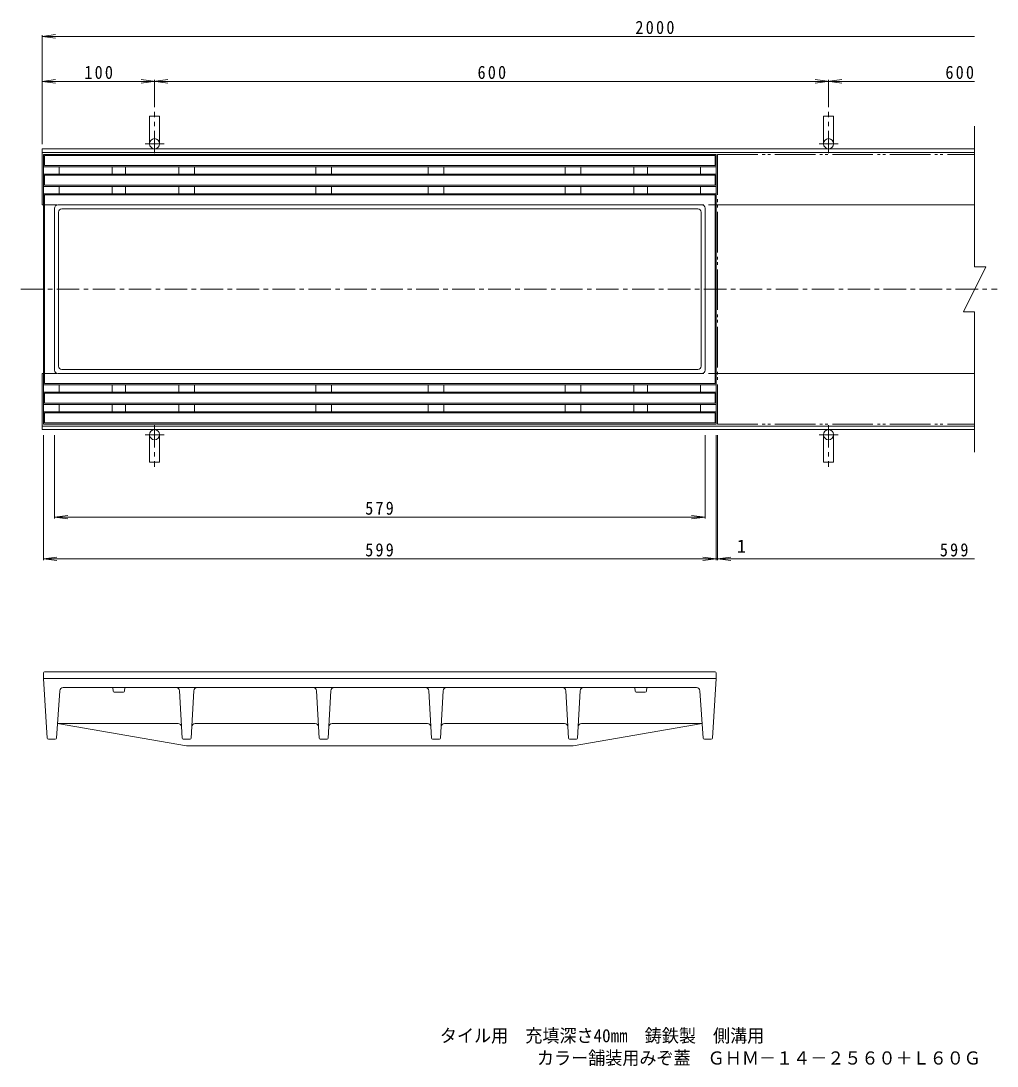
# Model space of a CAD drawing. Units: millimetres, scale not verified. Extents: x -708 to 704, y -548 to 382.
# Drawn here: x -708 to 161, y -548 to 382 of the extents above; entities that cross this region are included whole.
import ezdxf
from ezdxf.enums import TextEntityAlignment as Align

# ---------------------------------------------------------------- set-up
doc = ezdxf.new("R2010")
doc.units = ezdxf.units.MM
doc.header["$LTSCALE"] = 4
for name, pattern in [('CHAIN1', [8, 5, -1, 1, -1]), ('DASHED3', [4, 3, -1]), ('DOUBLE_CHAIN2', [12.8, 9, -1, 0.6, -0.6, 0.6, -1])]:
    doc.linetypes.add(name, pattern=pattern)
for name, color, linetype, lineweight in [('0-0', 3, 'Continuous', 9), ('0-1', 2, 'Continuous', 9), ('0-F', 7, 'Continuous', 9)]:
    doc.layers.add(name, color=color, linetype=linetype, lineweight=lineweight)
doc.layers.add('F-5', color=3, linetype='Continuous')
doc.styles.add('ＭＳ ゴシック', font='')
doc.styles.get('ＭＳ ゴシック').set_extended_font_data('MS Gothic')

msp = doc.modelspace()

# ---------------------------------------------------------------- linework, layer by layer
at = {"layer": '0-0'}
for p, q in [((-687.617, 263.405), (-88.618, 263.405)), ((-687.617, 23.405), (-687.617, 263.405)), ((-686.617, 262.405), (-89.618, 262.405)), ((-686.617, 253.405), (-686.617, 262.405)), ((-89.618, 253.405), (-89.618, 262.405)), ((-88.618, 23.405), (-88.618, 263.405)), ((-687.617, 252.405), (-88.618, 252.405)), ((-686.617, 253.405), (-89.618, 253.405)), ((-673.618, 245.905), (-673.618, 252.405)), ((-626.367, 252.405), (-626.367, 245.905)), ((-614.367, 252.405), (-614.367, 245.905)), ((-567.117, 245.905), (-567.117, 252.405)), ((-553.117, 245.905), (-553.117, 252.405)), ((-445.117, 245.905), (-445.117, 252.405)), ((-431.117, 245.905), (-431.117, 252.405)), ((-345.117, 245.905), (-345.117, 252.405)), ((-331.117, 245.905), (-331.117, 252.405)), ((-223.117, 245.905), (-223.117, 252.405)), ((-209.117, 245.905), (-209.117, 252.405)), ((-161.868, 252.405), (-161.868, 245.905)), ((-149.867, 252.405), (-149.867, 245.905)), ((-102.617, 245.905), (-102.617, 252.405)), ((-687.617, 245.905), (-88.618, 245.905)), ((-686.617, 244.905), (-89.618, 244.905)), ((-686.617, 235.905), (-686.617, 244.905)), ((-89.618, 235.905), (-89.618, 244.905)), ((-687.617, 234.905), (-88.618, 234.905)), ((-686.617, 235.905), (-89.618, 235.905)), ((-673.618, 228.405), (-673.618, 234.905)), ((-626.367, 234.905), (-626.367, 228.405)), ((-614.367, 234.905), (-614.367, 228.405)), ((-567.117, 228.405), (-567.117, 234.905)), ((-553.117, 228.405), (-553.117, 234.905)), ((-445.117, 228.405), (-445.117, 234.905)), ((-431.117, 228.405), (-431.117, 234.905)), ((-345.117, 228.405), (-345.117, 234.905)), ((-331.117, 228.405), (-331.117, 234.905)), ((-223.117, 228.405), (-223.117, 234.905)), ((-209.117, 228.405), (-209.117, 234.905)), ((-161.868, 234.905), (-161.868, 228.405)), ((-149.867, 234.905), (-149.867, 228.405)), ((-102.617, 228.405), (-102.617, 234.905)), ((-687.617, 228.405), (-88.618, 228.405)), ((-686.617, 227.405), (-89.618, 227.405)), ((-686.617, 59.405), (-686.617, 227.405)), ((-89.618, 59.405), (-89.618, 227.405)), ((-677.617, 71.405), (-677.617, 215.405)), ((-674.617, 218.405), (-101.618, 218.405)), ((-671.117, 214.905), (-105.117, 214.905)), ((-98.617, 71.405), (-98.617, 215.405)), ((-674.117, 74.905), (-674.117, 211.905)), ((-102.117, 74.905), (-102.117, 211.905)), ((-101.618, 68.405), (-674.617, 68.405)), ((-105.117, 71.905), (-671.117, 71.905)), ((-88.618, 58.405), (-687.617, 58.405)), ((-89.618, 59.405), (-686.617, 59.405)), ((-673.618, 58.405), (-673.618, 51.905)), ((-626.367, 51.905), (-626.367, 58.406)), ((-614.367, 51.905), (-614.367, 58.406)), ((-567.117, 58.405), (-567.117, 51.905)), ((-553.117, 58.405), (-553.117, 51.905)), ((-445.117, 58.405), (-445.117, 51.905)), ((-431.117, 58.405), (-431.117, 51.905)), ((-345.117, 58.405), (-345.117, 51.905)), ((-331.117, 58.405), (-331.117, 51.905)), ((-223.117, 58.405), (-223.117, 51.905)), ((-209.117, 58.405), (-209.117, 51.905)), ((-161.868, 51.905), (-161.868, 58.406)), ((-149.867, 51.905), (-149.867, 58.406)), ((-102.617, 58.405), (-102.617, 51.905)), ((-88.618, 51.905), (-687.617, 51.905)), ((-89.618, 50.905), (-686.617, 50.905)), ((-686.617, 50.905), (-686.617, 41.905)), ((-89.618, 50.905), (-89.618, 41.905)), ((-88.618, 40.905), (-687.617, 40.905)), ((-89.618, 41.905), (-686.617, 41.905)), ((-673.618, 40.905), (-673.618, 34.405)), ((-626.367, 34.405), (-626.367, 40.906)), ((-614.367, 34.405), (-614.367, 40.906)), ((-567.117, 40.905), (-567.117, 34.405)), ((-553.117, 40.905), (-553.117, 34.405)), ((-445.117, 40.905), (-445.117, 34.405)), ((-431.117, 40.905), (-431.117, 34.405)), ((-345.117, 40.905), (-345.117, 34.405)), ((-331.117, 40.905), (-331.117, 34.405)), ((-223.117, 40.905), (-223.117, 34.405)), ((-209.117, 40.905), (-209.117, 34.405)), ((-161.868, 34.405), (-161.868, 40.906)), ((-149.867, 34.405), (-149.867, 40.906)), ((-102.617, 40.905), (-102.617, 34.405)), ((-88.618, 34.405), (-687.617, 34.405)), ((-89.618, 33.405), (-686.617, 33.405)), ((-686.617, 33.405), (-686.617, 24.405)), ((-89.618, 33.405), (-89.618, 24.405)), ((-88.618, 23.405), (-687.617, 23.405)), ((-89.618, 24.405), (-686.617, 24.405)), ((-687.617, -198.135), (-687.617, -203.135)), ((-684.178, -256.2), (-687.617, -203.135)), ((-88.618, -203.135), (-687.617, -203.135)), ((-686.617, -197.135), (-89.618, -197.135)), ((-92.057, -256.2), (-88.618, -203.135)), ((-88.618, -198.135), (-88.618, -203.135)), ((-673.031, -213.921), (-676.051, -256.206)), ((-670.038, -211.135), (-106.197, -211.135)), ((-625.444, -214.218), (-625.701, -211.135)), ((-615.291, -214.218), (-615.034, -211.135)), ((-160.944, -214.218), (-161.201, -211.135)), ((-150.791, -214.218), (-150.534, -211.135)), ((-103.204, -213.921), (-100.184, -256.206)), ((-616.288, -215.135), (-624.447, -215.135)), ((-566.516, -213.969), (-564.17, -256.191)), ((-553.72, -213.969), (-556.065, -256.191)), ((-444.516, -213.969), (-442.17, -256.191)), ((-431.719, -213.969), (-434.065, -256.191)), ((-344.516, -213.969), (-342.17, -256.191)), ((-331.719, -213.969), (-334.065, -256.191)), ((-222.515, -213.969), (-220.17, -256.191)), ((-209.719, -213.969), (-212.065, -256.191)), ((-159.947, -215.135), (-151.788, -215.135)), ((-675.117, -243.135), (-560.117, -263.135)), ((-567.733, -243.135), (-675.117, -243.135)), ((-445.733, -243.135), (-552.502, -243.135)), ((-345.733, -243.135), (-430.502, -243.135)), ((-330.502, -243.135), (-223.733, -243.135)), ((-101.118, -243.135), (-216.118, -263.135)), ((-208.502, -243.135), (-101.118, -243.135)), ((-677.049, -257.135), (-683.18, -257.135)), ((-557.063, -257.135), (-563.171, -257.135)), ((-435.064, -257.135), (-441.171, -257.135)), ((-341.171, -257.135), (-335.064, -257.135)), ((-219.172, -257.135), (-213.064, -257.135)), ((-99.186, -257.135), (-93.055, -257.135)), ((-560.117, -263.135), (-216.118, -263.135))]:
    msp.add_line(p, q, dxfattribs=at)
at = {"layer": '0-0', "linetype": 'DOUBLE_CHAIN2'}
for p, q in [((-87.617, 263.405), (141.383, 263.405)), ((-87.617, 263.405), (-87.617, 23.405)), ((-87.617, 23.405), (141.383, 23.405))]:
    msp.add_line(p, q, dxfattribs=at)
at = {"layer": '0-0', "linetype": 'CHAIN1'}
msp.add_line((-707.617, 143.405), (161.382, 143.405), dxfattribs=at)
at = {"layer": '0-0'}
for centre, radius, start, end in [((-674.617, 215.405), 3, 89.99998, 180), ((-671.117, 211.905), 3, 89.99998, 180), ((-105.117, 211.905), 3, 0, 90), ((-101.618, 215.405), 3, 0, 90), ((-671.117, 74.905), 3, 180, 270), ((-105.117, 74.905), 3, 270, 0), ((-674.617, 71.405), 3, 180, 270), ((-101.618, 71.405), 3, 270, 0), ((-686.617, -198.135), 1, 90, 180), ((-89.618, -198.135), 1, 0, 90), ((-670.038, -214.135), 3, 90, 175.91396), ((-569.511, -214.135), 3, 3.18019, 90), ((-550.724, -214.135), 3, 90, 176.81981), ((-447.511, -214.135), 3, 3.18019, 90), ((-428.724, -214.135), 3, 90, 176.81981), ((-347.511, -214.135), 3, 3.18019, 90), ((-328.724, -214.135), 3, 90, 176.81981), ((-225.511, -214.135), 3, 3.18019, 90), ((-206.724, -214.135), 3, 90, 176.81981), ((-106.197, -214.135), 3, 4.08604, 90), ((-624.447, -214.135), 1, 184.76341, 270), ((-616.288, -214.135), 1, 270, 355.23659), ((-159.947, -214.135), 1, 184.76341, 270), ((-151.788, -214.135), 1, 270, 355.23659), ((-567.733, -246.135), 3, 3.18019, 90), ((-552.502, -246.135), 3, 90, 176.81981), ((-445.733, -246.135), 3, 3.18019, 90), ((-430.502, -246.135), 3, 90, 176.81981), ((-345.733, -246.135), 3, 3.18019, 90), ((-330.502, -246.135), 3, 90, 176.81981), ((-223.733, -246.135), 3, 3.18019, 90), ((-208.502, -246.135), 3, 90, 176.81981), ((-683.18, -256.135), 1, 183.7085, 270), ((-677.049, -256.135), 1, 270, 355.91347), ((-563.171, -256.135), 1, 183.18015, 270), ((-557.063, -256.135), 1, 270, 356.81985), ((-441.171, -256.135), 1, 183.18015, 270), ((-435.064, -256.135), 1, 270, 356.81985), ((-341.171, -256.135), 1, 183.18015, 270), ((-335.064, -256.135), 1, 270, 356.81985), ((-219.172, -256.135), 1, 183.18015, 270), ((-213.064, -256.135), 1, 270, 356.81985), ((-99.186, -256.135), 1, 184.08653, 270), ((-93.055, -256.135), 1, 270, 356.2915)]:
    msp.add_arc(centre, radius, start, end, dxfattribs=at)
at = {"layer": '0-1', "linetype": 'CHAIN1'}
for p, q in [((-588.617, 264.405), (-588.617, 301.405)), ((11.383, 264.405), (11.383, 301.405)), ((-580.118, 272.905), (-597.117, 272.905)), ((19.882, 272.905), (2.883, 272.905)), ((-588.617, 22.405), (-588.617, -14.595)), ((11.383, 22.405), (11.383, -14.595)), ((-580.118, 13.905), (-597.117, 13.905)), ((19.882, 13.905), (2.883, 13.905))]:
    msp.add_line(p, q, dxfattribs=at)
at = {"layer": '0-1'}
for p, q in [((-593.117, 272.909), (-593.117, 297.405)), ((-593.117, 297.405), (-584.117, 297.405)), ((-584.117, 272.905), (-584.117, 297.405)), ((6.882, 297.405), (15.882, 297.405)), ((6.882, 272.909), (6.882, 297.405)), ((15.882, 272.905), (15.882, 297.405)), ((141.383, 163.405), (141.383, 288.405)), ((-688.618, 218.406), (-688.618, 268.405)), ((-688.618, 268.405), (141.383, 268.405)), ((-688.618, 265.205), (141.383, 265.205)), ((-688.618, 218.406), (-687.617, 218.406)), ((-88.618, 218.406), (141.383, 218.406)), ((141.383, -1.595), (141.383, 123.405)), ((-688.618, 68.405), (-688.618, 18.405)), ((-688.618, 68.405), (-687.617, 68.405)), ((-88.618, 68.405), (141.383, 68.405)), ((-688.618, 21.605), (141.383, 21.605)), ((-688.618, 18.405), (141.383, 18.405)), ((-593.117, 13.902), (-593.117, -10.595)), ((-584.117, 13.905), (-584.117, -10.595)), ((6.882, 13.902), (6.882, -10.595)), ((15.882, 13.905), (15.882, -10.595)), ((-593.117, -10.595), (-584.117, -10.595)), ((6.882, -10.595), (15.882, -10.595))]:
    msp.add_line(p, q, dxfattribs=at)
at = {"layer": '0-1', "linetype": 'DASHED3'}
for p, q in [((-687.617, 218.406), (-88.618, 218.406)), ((-687.617, 68.405), (-88.618, 68.405))]:
    msp.add_line(p, q, dxfattribs=at)
at = {"layer": '0-1'}
msp.add_lwpolyline([(141.383, 163.405), (151.383, 163.405), (131.383, 123.405), (141.383, 123.405)], dxfattribs=at)
for centre in [(-588.617, 272.905), (11.383, 272.905)]:
    msp.add_circle(centre, 4.5, dxfattribs=at)
for centre in [(-588.617, 13.905), (11.383, 13.905)]:
    msp.add_arc(centre, 4.5, 1.40329, 0, dxfattribs=at)
at = {"layer": '0-F'}
for p, q in [((-688.618, 368.406), (-676.72, 369.972)), ((-688.618, 272.405), (-688.618, 369.605)), ((-688.618, 368.406), (-676.72, 366.839)), ((-688.618, 368.406), (141.383, 368.406)), ((-688.618, 328.405), (-676.72, 329.972)), ((-688.618, 328.405), (-676.72, 326.839)), ((-688.618, 328.405), (141.383, 328.405)), ((-576.72, 326.839), (-600.515, 329.972)), ((-576.72, 329.972), (-600.515, 326.839)), ((-588.617, 305.405), (-588.617, 329.605)), ((23.28, 326.839), (-0.515, 329.972)), ((23.28, 329.972), (-0.515, 326.839)), ((11.383, 305.405), (11.383, 329.605)), ((-687.617, 13.405), (-687.617, -97.795)), ((-677.617, 13.405), (-677.618, -60.692)), ((-98.617, 13.405), (-98.617, -60.692)), ((-88.617, 13.405), (-88.617, -97.795)), ((-87.617, 13.405), (-87.617, -97.795)), ((-677.618, -59.492), (-665.72, -57.926)), ((-677.618, -59.492), (-98.617, -59.492)), ((-677.618, -59.492), (-665.72, -61.059)), ((-98.617, -59.492), (-110.515, -57.926)), ((-98.617, -59.492), (-110.515, -61.059)), ((-687.617, -96.595), (-675.72, -95.028)), ((-687.617, -96.595), (-675.72, -98.161)), ((-687.617, -96.595), (141.383, -96.595)), ((-88.617, -96.595), (-100.515, -95.028)), ((-88.617, -96.595), (-100.515, -98.161)), ((-87.617, -96.595), (-75.72, -95.028)), ((-87.617, -96.595), (-75.72, -98.161))]:
    msp.add_line(p, q, dxfattribs=at)

# ---------------------------------------------------------------- texts
at = {"layer": '0-F', "color": 2, "style": 'ＭＳ ゴシック'}
msp.add_text('1', height=11.73, dxfattribs=at).set_placement((-70.189, -94.595), align=Align.BOTTOM_LEFT)
at = {"layer": '0-F', "color": 2, "char_height": 11.73, "attachment_point": 7, "style": 'ＭＳ ゴシック'}
for s, insert in [('\\T1.28;\\W0.9;2000', (-160.6, 370.406)), ('\\T1.27;\\W0.9;100', (-651.118, 330.405)), ('\\T1.27;\\W0.9;600', (-301.117, 330.405)), ('\\T1.27;\\W0.9;600', (115.383, 330.405)), ('\\T1.27;\\W0.9;579', (-401.117, -57.492)), ('\\T1.27;\\W0.9;599', (-401.117, -94.595)), ('\\T1.27;\\W0.9;599', (110.41, -94.595))]:
    msp.add_mtext(s, dxfattribs=dict(at, insert=insert))
at = {"layer": 'F-5', "style": 'ＭＳ ゴシック', "width": 0.95}
for s, p in [('タイル用\u3000充填深さ40㎜\u3000鋳鉄製\u3000側溝用', (-334.623, -530.362)), ('カラー舗装用みぞ蓋\u3000ＧＨＭ－１４－２５６０＋Ｌ６０Ｇ', (-248.223, -550.219))]:
    msp.add_text(s, height=11.73, dxfattribs=at).set_placement(p, align=Align.BOTTOM_LEFT)

doc.saveas('drawing.dxf')
